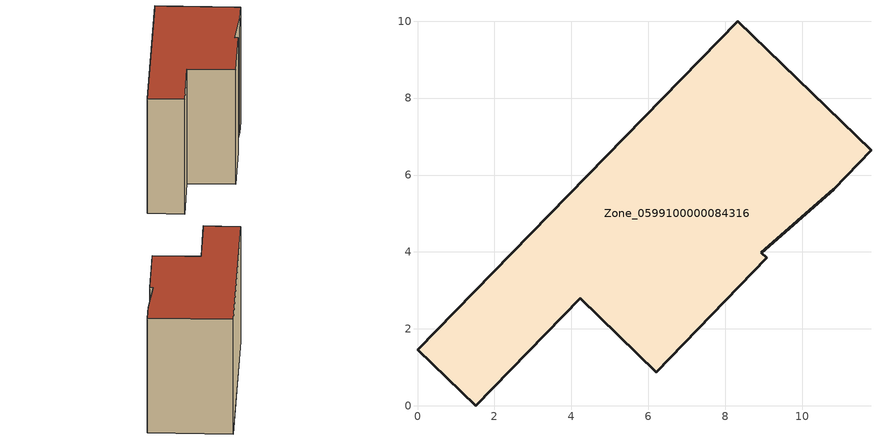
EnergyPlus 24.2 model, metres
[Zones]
Zone_0599100000084316
 floor ground (C_G): 0,1.46 8.32,10 11.79,6.64 10.82,5.64 8.94,3.98 9.08,3.84 6.21,0.88 4.23,2.8 1.51,0 z0
 wall outside (C_F): 8.32,10 0,1.46 1.51,0 4.23,2.8 6.21,0.88 9.08,3.84 8.94,3.98 10.82,5.64 11.79,6.64 8.32,10 z0:7.17
 roof outside (C_R): 6.21,0.88 9.08,3.84 8.94,3.98 10.82,5.64 11.79,6.64 8.32,10 0,1.46 1.51,0 4.23,2.8 z7.17
[BUILDING]
Pand.0599100000084316: North Axis=0; Terrain=City; Loads Convergence Tolerance Value=0.04; Temperature Convergence Tolerance Value=0.4; Solar Distribution=FullExterior; Maximum Number of Warmup Days=25; Minimum Number of Warmup Days=1
[Site:Location]
Rotterdam.The.Hague.AP_ZH_NLD Design_Conditions: Latitude=51.96; Longitude=4.45; Time Zone=1; Elevation=-4.5
[SITE:GROUNDTEMPERATURE:BUILDINGSURFACE]
18, 18, 18, 18, 18, 18, 18, 18, 18, 18, 18, 18
[MATERIAL] Thermal Absorptance=0.9; Solar Absorptance=0.7; Visible Absorptance=0.7
Name | Roughness | Thickness | Conductivity | Density | Specific Heat
G.TC.1946 | MediumSmooth | 0.15 | 1 | 540 | 1210
F.TC.1946 | Rough | 0.3 | 0.857143 | 1920 | 840
R.TC.1946 | MediumRough | 0.2 | 0.909091 | 1500 | 1000
[CONSTRUCTION]
C_G: G.TC.1946
C_F: F.TC.1946
C_R: R.TC.1946
[ZONE]
Zone_0599100000084316: Type=1; Multiplier=1; Ceiling Height=Autocalculate; Volume=Autocalculate; Floor Area=autocalculate; Part of Total Floor Area=Yes
[ZONEINFILTRATION:DESIGNFLOWRATE]
Infil_Zone_0599100000084316: Zone or ZoneList or Space or SpaceList=Zone_0599100000084316; Schedule=AlwaysOn; Design Flow Rate Calculation Method=Flow/Area; Flow Rate per Floor Area=0.003; Constant Term Coefficient=1; Temperature Term Coefficient=0; Velocity Term Coefficient=0; Velocity Squared Term Coefficient=0
[HVACTEMPLATE:ZONE:IDEALLOADSAIRSYSTEM]
Zone_0599100000084316: Maximum Heating Supply Air Temperature=50; Minimum Cooling Supply Air Temperature=13; Maximum Heating Supply Air Humidity Ratio=0.0156; Minimum Cooling Supply Air Humidity Ratio=0.0077; Heating Limit=NoLimit; Cooling Limit=NoLimit; Dehumidification Control Type=ConstantSensibleHeatRatio; Cooling Sensible Heat Ratio=0.7; Dehumidification Setpoint=60; Humidification Control Type=None; Humidification Setpoint=30; Outdoor Air Method=None; Outdoor Air Flow Rate per Person=0.00944; Outdoor Air Flow Rate per Zone Floor Area=0; Outdoor Air Flow Rate per Zone=0; Demand Controlled Ventilation Type=None; Outdoor Air Economizer Type=NoEconomizer; Heat Recovery Type=None; Sensible Heat Recovery Effectiveness=0.7; Latent Heat Recovery Effectiveness=0.65
[ZONECONTROL:THERMOSTAT]
ThermostatControl_Zone_0599100000084316: Zone or ZoneList=Zone_0599100000084316; Control Type Schedule=DualSetpointControlType; Control 1=Thermostat_Zone_0599100000084316; Temperature Difference Between Cutout And Setpoint=0
[THERMOSTATSETPOINT:DUALSETPOINT]
Thermostat_Zone_0599100000084316: Heating Setpoint Temperature Schedule=HeatingSetpoint_Zone_0599100000084316; Cooling Setpoint Temperature Schedule=CoolingSetpoint_Zone_0599100000084316
[SCHEDULE:COMPACT]
HeatingSetpoint_Zone_0599100000084316: Through: 12/31, For: AllDays, Until: 24:00, 21
CoolingSetpoint_Zone_0599100000084316: Through: 12/31, For: AllDays, Until: 24:00, 24
DualSetpointControlType: Through: 12/31, For: AllDays, Until: 24:00, 4
AlwaysOn: Through: 12/31, For: AllDays, Until: 24:00, 1
